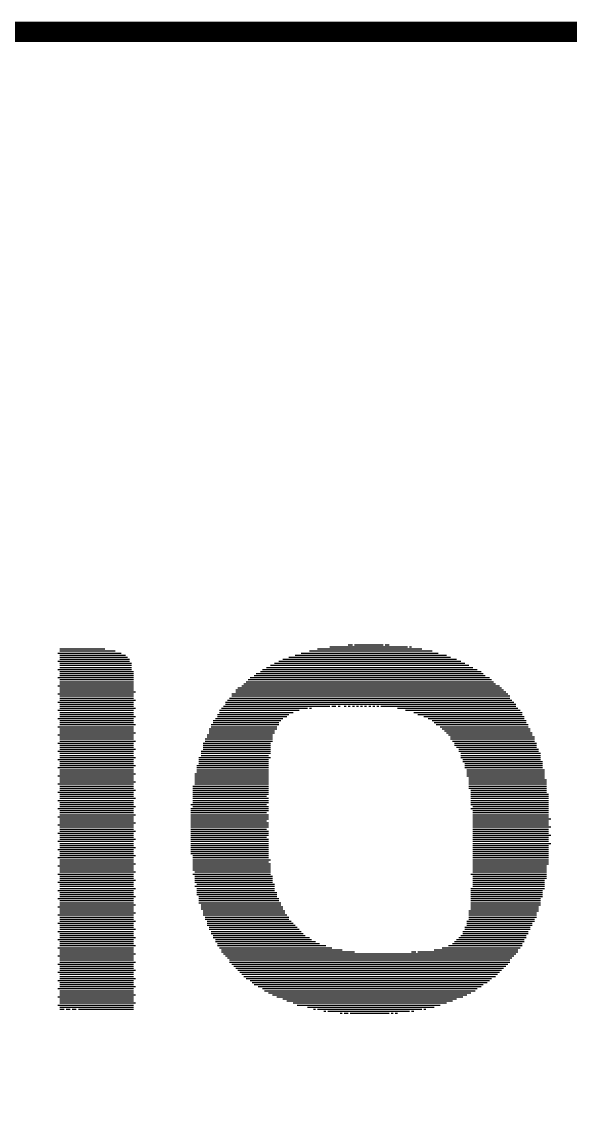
# Model space of a CAD drawing. Extents: x -163 to 81, y -104 to 74.
# Drawn here: x -46.21 to -39.39, y -90.17 to -76.71 of the extents above; entities that cross this region are included whole.
import ezdxf

# ---------------------------------------------------------------- set-up
doc = ezdxf.new("R2010")
doc.units = 0
doc.layers.add('DF_TITLE_BLOCK', color=85, linetype='CONTINUOUS')

msp = doc.modelspace()

# ---------------------------------------------------------------- linework, layer by layer
at = {"layer": 'DF_TITLE_BLOCK', "const_width": 0.254}
msp.add_lwpolyline([(-92.329, -103.505), (47.371, -103.505), (47.371, -76.835), (-92.329, -76.835), (-92.329, -103.505)], dxfattribs=at)
at = {"layer": 'DF_TITLE_BLOCK'}
for points in [[(-45.7327, -84.4931), (-45.1739, -84.4931)], [(-45.7327, -84.5185), (-45.0469, -84.5185)], [(-42.6339, -84.5185), (-41.1099, -84.5185)], [(-42.5323, -84.4931), (-41.2369, -84.4931)], [(-42.3799, -84.4677), (-41.4147, -84.4677)], [(-42.1513, -84.4423), (-42.1005, -84.4423)], [(-42.0751, -84.4423), (-41.7195, -84.4423)], [(-41.6941, -84.4423), (-41.6433, -84.4423)], [(-41.3893, -84.4677), (-41.3639, -84.4677)], [(-45.7581, -84.5439), (-44.9707, -84.5439)], [(-45.7581, -84.6455), (-44.8691, -84.6455)], [(-45.7327, -84.5693), (-44.9199, -84.5693)], [(-45.7327, -84.5947), (-44.8945, -84.5947)], [(-45.7327, -84.6201), (-44.8691, -84.6201)], [(-45.7327, -84.6709), (-44.8437, -84.6709)], [(-43.0657, -84.6709), (-40.7035, -84.6709)], [(-43.0149, -84.6455), (-40.7543, -84.6455)], [(-42.9641, -84.6201), (-40.8051, -84.6201)], [(-42.8879, -84.5947), (-40.8813, -84.5947)], [(-42.8117, -84.5693), (-40.9321, -84.5693)], [(-42.7355, -84.5439), (-41.0337, -84.5439)], [(-45.7581, -84.7471), (-44.8437, -84.7471)], [(-45.7327, -84.6963), (-44.8437, -84.6963)], [(-45.7327, -84.7217), (-44.8437, -84.7217)], [(-45.7327, -84.7725), (-44.8183, -84.7725)], [(-45.7327, -84.7979), (-44.8183, -84.7979)], [(-43.2943, -84.7979), (-40.4749, -84.7979)], [(-43.2435, -84.7725), (-40.5003, -84.7725)], [(-43.2181, -84.7471), (-40.5511, -84.7471)], [(-43.1673, -84.7217), (-40.6019, -84.7217)], [(-43.1165, -84.6963), (-40.6527, -84.6963)], [(-45.7581, -84.8487), (-44.8183, -84.8487)], [(-45.7327, -84.8233), (-44.8183, -84.8233)], [(-45.7327, -84.8741), (-44.8183, -84.8741)], [(-45.7327, -84.8995), (-44.8183, -84.8995)], [(-45.7327, -84.9249), (-44.8183, -84.9249)], [(-43.4467, -84.9249), (-40.3225, -84.9249)], [(-43.4213, -84.8995), (-40.3479, -84.8995)], [(-43.3959, -84.8741), (-40.3733, -84.8741)], [(-43.3705, -84.8487), (-40.3987, -84.8487)], [(-43.3197, -84.8233), (-40.4495, -84.8233)], [(-45.7581, -84.9503), (-44.8183, -84.9503)], [(-45.7581, -85.0519), (-44.8183, -85.0519)], [(-45.7327, -84.9757), (-44.8183, -84.9757)], [(-45.7327, -85.0011), (-44.8183, -85.0011)], [(-45.7327, -85.0265), (-44.7929, -85.0265)], [(-45.7327, -85.0773), (-44.8183, -85.0773)], [(-43.5991, -85.0519), (-40.1701, -85.0519)], [(-43.5991, -85.0773), (-40.1447, -85.0773)], [(-43.5483, -85.0011), (-40.2209, -85.0011)], [(-43.5483, -85.0265), (-40.1955, -85.0265)], [(-43.5229, -84.9757), (-40.2463, -84.9757)], [(-43.4721, -84.9503), (-40.2717, -84.9503)], [(-45.7581, -85.1535), (-44.8183, -85.1535)], [(-45.7327, -85.1027), (-44.8183, -85.1027)], [(-45.7327, -85.1281), (-44.7929, -85.1281)], [(-45.7327, -85.1789), (-44.8183, -85.1789)], [(-45.7327, -85.2043), (-44.8183, -85.2043)], [(-43.7007, -85.2043), (-42.3799, -85.2043)], [(-43.6753, -85.1535), (-40.0939, -85.1535)], [(-43.6753, -85.1789), (-40.0685, -85.1789)], [(-43.6499, -85.1281), (-40.1193, -85.1281)], [(-43.6245, -85.1027), (-40.1447, -85.1027)], [(-42.3545, -85.2043), (-42.3037, -85.2043)], [(-42.2783, -85.2043), (-42.2529, -85.2043)], [(-42.2021, -85.2043), (-42.1767, -85.2043)], [(-42.1513, -85.2043), (-42.1259, -85.2043)], [(-42.1005, -85.2043), (-42.0751, -85.2043)], [(-42.0497, -85.2043), (-42.0243, -85.2043)], [(-41.9989, -85.2043), (-41.9735, -85.2043)], [(-41.9481, -85.2043), (-41.9227, -85.2043)], [(-41.8973, -85.2043), (-41.8719, -85.2043)], [(-41.8465, -85.2043), (-41.8211, -85.2043)], [(-41.7957, -85.2043), (-41.7703, -85.2043)], [(-41.7449, -85.2043), (-40.0685, -85.2043)], [(-45.7581, -85.2551), (-44.8183, -85.2551)], [(-45.7327, -85.2297), (-44.7929, -85.2297)], [(-45.7327, -85.2805), (-44.8183, -85.2805)], [(-45.7327, -85.3059), (-44.8183, -85.3059)], [(-45.7327, -85.3313), (-44.7929, -85.3313)], [(-43.7769, -85.3059), (-42.8879, -85.3059)], [(-43.7769, -85.3313), (-42.9133, -85.3313)], [(-43.7515, -85.2551), (-42.7609, -85.2551)], [(-43.7515, -85.2805), (-42.8371, -85.2805)], [(-43.7261, -85.2297), (-42.6593, -85.2297)], [(-42.6339, -85.2297), (-42.6085, -85.2297)], [(-41.5417, -85.2297), (-40.0431, -85.2297)], [(-41.4401, -85.2551), (-40.0177, -85.2551)], [(-41.3385, -85.2805), (-39.9923, -85.2805)], [(-41.2877, -85.3059), (-39.9923, -85.3059)], [(-41.2115, -85.3313), (-39.9669, -85.3313)], [(-45.7581, -85.3567), (-44.8183, -85.3567)], [(-45.7581, -85.4583), (-44.8183, -85.4583)], [(-45.7327, -85.3821), (-44.8183, -85.3821)], [(-45.7327, -85.4075), (-44.8183, -85.4075)], [(-45.7327, -85.4329), (-44.7929, -85.4329)], [(-45.7327, -85.4837), (-44.8183, -85.4837)], [(-43.8785, -85.4837), (-43.0403, -85.4837)], [(-43.8531, -85.4329), (-43.0149, -85.4329)], [(-43.8531, -85.4583), (-43.0403, -85.4583)], [(-43.8277, -85.3821), (-42.9895, -85.3821)], [(-43.8277, -85.4075), (-43.0149, -85.4075)], [(-43.8023, -85.3567), (-42.9641, -85.3567)], [(-41.1607, -85.3567), (-39.9669, -85.3567)], [(-41.1099, -85.3821), (-39.9415, -85.3821)], [(-41.0845, -85.4075), (-39.9415, -85.4075)], [(-41.0591, -85.4329), (-39.9161, -85.4329)], [(-41.0083, -85.4583), (-39.9161, -85.4583)], [(-40.9829, -85.4837), (-39.8907, -85.4837)], [(-45.7581, -85.5599), (-44.8183, -85.5599)], [(-45.7327, -85.5091), (-44.8183, -85.5091)], [(-45.7327, -85.5345), (-44.7929, -85.5345)], [(-45.7327, -85.5853), (-44.8183, -85.5853)], [(-45.7327, -85.6107), (-44.8183, -85.6107)], [(-43.9293, -85.6107), (-43.0911, -85.6107)], [(-43.9039, -85.5599), (-43.0911, -85.5599)], [(-43.9039, -85.5853), (-43.0911, -85.5853)], [(-43.8785, -85.5091), (-43.0657, -85.5091)], [(-43.8785, -85.5345), (-43.0657, -85.5345)], [(-40.9575, -85.5091), (-39.8907, -85.5091)], [(-40.9321, -85.5345), (-39.8653, -85.5345)], [(-40.9067, -85.5599), (-39.8653, -85.5599)], [(-40.8813, -85.5853), (-39.8399, -85.5853)], [(-40.8813, -85.6107), (-39.8399, -85.6107)], [(-45.7581, -85.6615), (-44.8183, -85.6615)], [(-45.7327, -85.6361), (-44.7929, -85.6361)], [(-45.7327, -85.6869), (-44.8183, -85.6869)], [(-45.7327, -85.7123), (-44.8183, -85.7123)], [(-45.7327, -85.7377), (-44.7929, -85.7377)], [(-43.9547, -85.6615), (-43.1165, -85.6615)], [(-43.9547, -85.6869), (-43.1165, -85.6869)], [(-43.9547, -85.7123), (-43.1165, -85.7123)], [(-43.9547, -85.7377), (-43.1165, -85.7377)], [(-43.9293, -85.6361), (-43.0911, -85.6361)], [(-40.8559, -85.6361), (-39.8399, -85.6361)], [(-40.8305, -85.6615), (-39.8145, -85.6615)], [(-40.8305, -85.6869), (-39.8145, -85.6869)], [(-40.8051, -85.7123), (-39.8145, -85.7123)], [(-40.7797, -85.7377), (-39.7891, -85.7377)], [(-45.7581, -85.7631), (-44.8183, -85.7631)], [(-45.7581, -85.8647), (-44.8183, -85.8647)], [(-45.7327, -85.7885), (-44.8183, -85.7885)], [(-45.7327, -85.8139), (-44.8183, -85.8139)], [(-45.7327, -85.8393), (-44.7929, -85.8393)], [(-44.0055, -85.8393), (-43.1165, -85.8393)], [(-44.0055, -85.8647), (-43.1419, -85.8647)], [(-43.9801, -85.7631), (-43.1165, -85.7631)], [(-43.9801, -85.7885), (-43.1165, -85.7885)], [(-43.9801, -85.8139), (-43.1419, -85.8139)], [(-40.7797, -85.7631), (-39.7891, -85.7631)], [(-40.7543, -85.7885), (-39.7637, -85.7885)], [(-40.7543, -85.8139), (-39.7637, -85.8139)], [(-40.7543, -85.8393), (-39.7637, -85.8393)], [(-40.7289, -85.8647), (-39.7637, -85.8647)], [(-45.7581, -85.9663), (-44.8183, -85.9663)], [(-45.7327, -85.8901), (-44.8183, -85.8901)], [(-45.7327, -85.9155), (-44.8183, -85.9155)], [(-45.7327, -85.9409), (-44.7929, -85.9409)], [(-45.7327, -85.9917), (-44.8183, -85.9917)], [(-45.7327, -86.0171), (-44.8183, -86.0171)], [(-44.0309, -85.9409), (-43.1419, -85.9409)], [(-44.0309, -85.9663), (-43.1419, -85.9663)], [(-44.0309, -85.9917), (-43.1419, -85.9917)], [(-44.0309, -86.0171), (-43.1419, -86.0171)], [(-44.0055, -85.8901), (-43.1419, -85.8901)], [(-44.0055, -85.9155), (-43.1419, -85.9155)], [(-40.7289, -85.8901), (-39.7383, -85.8901)], [(-40.7035, -85.9155), (-39.7383, -85.9155)], [(-40.7035, -85.9409), (-39.7383, -85.9409)], [(-40.7035, -85.9663), (-39.7383, -85.9663)], [(-40.6781, -85.9917), (-39.7129, -85.9917)], [(-40.6781, -86.0171), (-39.7129, -86.0171)], [(-45.7581, -86.0679), (-44.8183, -86.0679)], [(-45.7327, -86.0425), (-44.7929, -86.0425)], [(-45.7327, -86.0933), (-44.8183, -86.0933)], [(-45.7327, -86.1187), (-44.8183, -86.1187)], [(-45.7327, -86.1441), (-44.7929, -86.1441)], [(-44.0563, -86.0425), (-43.1419, -86.0425)], [(-44.0563, -86.0679), (-43.1419, -86.0679)], [(-44.0563, -86.0933), (-43.1419, -86.0933)], [(-44.0563, -86.1187), (-43.1419, -86.1187)], [(-44.0563, -86.1441), (-43.1419, -86.1441)], [(-40.6781, -86.0425), (-39.7129, -86.0425)], [(-40.6781, -86.0679), (-39.7129, -86.0679)], [(-40.6527, -86.0933), (-39.7129, -86.0933)], [(-40.6527, -86.1187), (-39.6875, -86.1187)], [(-40.6527, -86.1441), (-39.6875, -86.1441)], [(-45.7581, -86.1695), (-44.8183, -86.1695)], [(-45.7581, -86.2711), (-44.8183, -86.2711)], [(-45.7327, -86.1949), (-44.8183, -86.1949)], [(-45.7327, -86.2203), (-44.8183, -86.2203)], [(-45.7327, -86.2457), (-44.7929, -86.2457)], [(-44.0817, -86.1949), (-43.1419, -86.1949)], [(-44.0817, -86.2203), (-43.1419, -86.2203)], [(-44.0817, -86.2457), (-43.1419, -86.2457)], [(-44.0817, -86.2711), (-43.1419, -86.2711)], [(-44.0563, -86.1695), (-43.1419, -86.1695)], [(-40.6527, -86.1695), (-39.6875, -86.1695)], [(-40.6527, -86.1949), (-39.6875, -86.1949)], [(-40.6527, -86.2203), (-39.6875, -86.2203)], [(-40.6273, -86.2457), (-39.6875, -86.2457)], [(-40.6273, -86.2711), (-39.6875, -86.2711)], [(-45.7581, -86.3727), (-44.8183, -86.3727)], [(-45.7327, -86.2965), (-44.8183, -86.2965)], [(-45.7327, -86.3219), (-44.8183, -86.3219)], [(-45.7327, -86.3473), (-44.7929, -86.3473)], [(-45.7327, -86.3981), (-44.8183, -86.3981)], [(-45.7327, -86.4235), (-44.8183, -86.4235)], [(-44.1071, -86.4235), (-43.1673, -86.4235)], [(-44.0817, -86.2965), (-43.1419, -86.2965)], [(-44.0817, -86.3219), (-43.1673, -86.3219)], [(-44.0817, -86.3473), (-43.1419, -86.3473)], [(-44.0817, -86.3727), (-43.1419, -86.3727)], [(-44.0817, -86.3981), (-43.1419, -86.3981)], [(-40.6273, -86.2965), (-39.6621, -86.2965)], [(-40.6273, -86.3219), (-39.6621, -86.3219)], [(-40.6273, -86.3473), (-39.6621, -86.3473)], [(-40.6273, -86.3727), (-39.6621, -86.3727)], [(-40.6273, -86.3981), (-39.6621, -86.3981)], [(-40.6273, -86.4235), (-39.6621, -86.4235)], [(-45.7581, -86.4743), (-44.8183, -86.4743)], [(-45.7327, -86.4489), (-44.7929, -86.4489)], [(-45.7327, -86.4997), (-44.8183, -86.4997)], [(-45.7327, -86.5251), (-44.8183, -86.5251)], [(-45.7327, -86.5505), (-44.7929, -86.5505)], [(-44.1071, -86.4743), (-43.1419, -86.4743)], [(-44.1071, -86.4997), (-43.1419, -86.4997)], [(-44.1071, -86.5251), (-43.1673, -86.5251)], [(-44.1071, -86.5505), (-43.1419, -86.5505)], [(-44.0817, -86.4489), (-43.1419, -86.4489)], [(-40.6273, -86.4743), (-39.6621, -86.4743)], [(-40.6019, -86.4489), (-39.6621, -86.4489)], [(-40.6019, -86.4997), (-39.6621, -86.4997)], [(-40.6019, -86.5251), (-39.6621, -86.5251)], [(-40.6019, -86.5505), (-39.6621, -86.5505)], [(-45.7581, -86.5759), (-44.8183, -86.5759)], [(-45.7581, -86.6775), (-44.8183, -86.6775)], [(-45.7327, -86.6013), (-44.8183, -86.6013)], [(-45.7327, -86.6267), (-44.8183, -86.6267)], [(-45.7327, -86.6521), (-44.7929, -86.6521)], [(-44.1071, -86.5759), (-43.1419, -86.5759)], [(-44.1071, -86.6013), (-43.1419, -86.6013)], [(-44.1071, -86.6267), (-43.1673, -86.6267)], [(-44.1071, -86.6521), (-43.1419, -86.6521)], [(-44.1071, -86.6775), (-43.1419, -86.6775)], [(-40.6019, -86.5759), (-39.6621, -86.5759)], [(-40.6019, -86.6013), (-39.6367, -86.6013)], [(-40.6019, -86.6267), (-39.6621, -86.6267)], [(-40.6019, -86.6521), (-39.6621, -86.6521)], [(-40.6019, -86.6775), (-39.6621, -86.6775)], [(-45.7581, -86.7791), (-44.8183, -86.7791)], [(-45.7327, -86.7029), (-44.8183, -86.7029)], [(-45.7327, -86.7283), (-44.8183, -86.7283)], [(-45.7327, -86.7537), (-44.7929, -86.7537)], [(-45.7327, -86.8045), (-44.8183, -86.8045)], [(-45.7327, -86.8299), (-44.8183, -86.8299)], [(-44.1071, -86.7029), (-43.1419, -86.7029)], [(-44.1071, -86.7283), (-43.1673, -86.7283)], [(-44.1071, -86.7537), (-43.1419, -86.7537)], [(-44.1071, -86.7791), (-43.1419, -86.7791)], [(-44.1071, -86.8045), (-43.1419, -86.8045)], [(-44.1071, -86.8299), (-43.1673, -86.8299)], [(-40.6019, -86.7029), (-39.6367, -86.7029)], [(-40.6019, -86.7283), (-39.6621, -86.7283)], [(-40.6019, -86.7537), (-39.6621, -86.7537)], [(-40.6019, -86.7791), (-39.6621, -86.7791)], [(-40.6019, -86.8045), (-39.6367, -86.8045)], [(-40.6019, -86.8299), (-39.6621, -86.8299)], [(-45.7581, -86.8807), (-44.8183, -86.8807)], [(-45.7327, -86.8553), (-44.7929, -86.8553)], [(-45.7327, -86.9061), (-44.8183, -86.9061)], [(-45.7327, -86.9315), (-44.8183, -86.9315)], [(-45.7327, -86.9569), (-44.7929, -86.9569)], [(-44.1071, -86.8553), (-43.1419, -86.8553)], [(-44.1071, -86.8807), (-43.1419, -86.8807)], [(-44.1071, -86.9061), (-43.1419, -86.9061)], [(-44.1071, -86.9315), (-43.1419, -86.9315)], [(-44.1071, -86.9569), (-43.1419, -86.9569)], [(-40.6019, -86.8553), (-39.6621, -86.8553)], [(-40.6019, -86.8807), (-39.6621, -86.8807)], [(-40.6019, -86.9061), (-39.6367, -86.9061)], [(-40.6019, -86.9315), (-39.6621, -86.9315)], [(-40.6019, -86.9569), (-39.6621, -86.9569)], [(-45.7581, -86.9823), (-44.8183, -86.9823)], [(-45.7581, -87.0839), (-44.8183, -87.0839)], [(-45.7327, -87.0077), (-44.8183, -87.0077)], [(-45.7327, -87.0331), (-44.8183, -87.0331)], [(-45.7327, -87.0585), (-44.7929, -87.0585)], [(-44.1071, -86.9823), (-43.1419, -86.9823)], [(-44.1071, -87.0077), (-43.1419, -87.0077)], [(-44.1071, -87.0331), (-43.1419, -87.0331)], [(-44.0817, -87.0585), (-43.1419, -87.0585)], [(-44.0817, -87.0839), (-43.1419, -87.0839)], [(-40.6019, -86.9823), (-39.6621, -86.9823)], [(-40.6019, -87.0077), (-39.6621, -87.0077)], [(-40.6019, -87.0331), (-39.6621, -87.0331)], [(-40.6019, -87.0585), (-39.6621, -87.0585)], [(-40.6019, -87.0839), (-39.6621, -87.0839)], [(-45.7581, -87.1855), (-44.8183, -87.1855)], [(-45.7327, -87.1093), (-44.8183, -87.1093)], [(-45.7327, -87.1347), (-44.8183, -87.1347)], [(-45.7327, -87.1601), (-44.7929, -87.1601)], [(-45.7327, -87.2109), (-44.8183, -87.2109)], [(-44.0817, -87.1093), (-43.1165, -87.1093)], [(-44.0817, -87.1347), (-43.1419, -87.1347)], [(-44.0817, -87.1601), (-43.1165, -87.1601)], [(-44.0817, -87.1855), (-43.1165, -87.1855)], [(-44.0817, -87.2109), (-43.1165, -87.2109)], [(-40.6019, -87.1093), (-39.6621, -87.1093)], [(-40.6019, -87.1347), (-39.6621, -87.1347)], [(-40.6019, -87.1601), (-39.6621, -87.1601)], [(-40.6019, -87.1855), (-39.6875, -87.1855)], [(-40.6019, -87.2109), (-39.6875, -87.2109)], [(-45.7581, -87.2871), (-44.8183, -87.2871)], [(-45.7327, -87.2363), (-44.8183, -87.2363)], [(-45.7327, -87.2617), (-44.7929, -87.2617)], [(-45.7327, -87.3125), (-44.8183, -87.3125)], [(-45.7327, -87.3379), (-44.8183, -87.3379)], [(-45.7327, -87.3633), (-44.7929, -87.3633)], [(-44.0817, -87.2363), (-43.1165, -87.2363)], [(-44.0817, -87.2871), (-43.1165, -87.2871)], [(-44.0563, -87.2617), (-43.1165, -87.2617)], [(-44.0563, -87.3125), (-43.0911, -87.3125)], [(-44.0563, -87.3379), (-43.0911, -87.3379)], [(-44.0563, -87.3633), (-43.0911, -87.3633)], [(-40.6273, -87.2871), (-39.6875, -87.2871)], [(-40.6019, -87.2363), (-39.6875, -87.2363)], [(-40.6019, -87.2617), (-39.6875, -87.2617)], [(-40.6019, -87.3125), (-39.6875, -87.3125)], [(-40.6019, -87.3379), (-39.6875, -87.3379)], [(-40.6019, -87.3633), (-39.7129, -87.3633)], [(-45.7581, -87.3887), (-44.8183, -87.3887)], [(-45.7581, -87.4903), (-44.8183, -87.4903)], [(-45.7327, -87.4141), (-44.8183, -87.4141)], [(-45.7327, -87.4395), (-44.8183, -87.4395)], [(-45.7327, -87.4649), (-44.7929, -87.4649)], [(-44.0563, -87.3887), (-43.0911, -87.3887)], [(-44.0563, -87.4395), (-43.0657, -87.4395)], [(-44.0309, -87.4141), (-43.0657, -87.4141)], [(-44.0309, -87.4649), (-43.0657, -87.4649)], [(-44.0309, -87.4903), (-43.0657, -87.4903)], [(-40.6273, -87.4649), (-39.7129, -87.4649)], [(-40.6273, -87.4903), (-39.7383, -87.4903)], [(-40.6019, -87.3887), (-39.7129, -87.3887)], [(-40.6019, -87.4141), (-39.7129, -87.4141)], [(-40.6019, -87.4395), (-39.7129, -87.4395)], [(-45.7581, -87.5919), (-44.8183, -87.5919)], [(-45.7327, -87.5157), (-44.8183, -87.5157)], [(-45.7327, -87.5411), (-44.8183, -87.5411)], [(-45.7327, -87.5665), (-44.7929, -87.5665)], [(-45.7327, -87.6173), (-44.8183, -87.6173)], [(-44.0309, -87.5157), (-43.0403, -87.5157)], [(-44.0309, -87.5411), (-43.0403, -87.5411)], [(-44.0055, -87.5665), (-43.0403, -87.5665)], [(-44.0055, -87.5919), (-43.0149, -87.5919)], [(-44.0055, -87.6173), (-43.0149, -87.6173)], [(-40.6273, -87.5157), (-39.7383, -87.5157)], [(-40.6273, -87.5411), (-39.7383, -87.5411)], [(-40.6273, -87.5665), (-39.7383, -87.5665)], [(-40.6273, -87.5919), (-39.7637, -87.5919)], [(-40.6273, -87.6173), (-39.7637, -87.6173)], [(-45.7581, -87.6935), (-44.8183, -87.6935)], [(-45.7327, -87.6427), (-44.8183, -87.6427)], [(-45.7327, -87.6681), (-44.7929, -87.6681)], [(-45.7327, -87.7189), (-44.8183, -87.7189)], [(-45.7327, -87.7443), (-44.8183, -87.7443)], [(-45.7327, -87.7697), (-44.7929, -87.7697)], [(-44.0055, -87.6427), (-42.9895, -87.6427)], [(-43.9801, -87.6681), (-42.9895, -87.6681)], [(-43.9801, -87.6935), (-42.9641, -87.6935)], [(-43.9801, -87.7189), (-42.9641, -87.7189)], [(-43.9547, -87.7443), (-42.9387, -87.7443)], [(-43.9547, -87.7697), (-42.9387, -87.7697)], [(-40.6527, -87.7443), (-39.7891, -87.7443)], [(-40.6527, -87.7697), (-39.8145, -87.7697)], [(-40.6273, -87.6427), (-39.7637, -87.6427)], [(-40.6273, -87.6681), (-39.7637, -87.6681)], [(-40.6273, -87.6935), (-39.7891, -87.6935)], [(-40.6273, -87.7189), (-39.7891, -87.7189)], [(-45.7581, -87.7951), (-44.8183, -87.7951)], [(-45.7581, -87.8967), (-44.8183, -87.8967)], [(-45.7327, -87.8205), (-44.8183, -87.8205)], [(-45.7327, -87.8459), (-44.8183, -87.8459)], [(-45.7327, -87.8713), (-44.7929, -87.8713)], [(-43.9547, -87.7951), (-42.9133, -87.7951)], [(-43.9293, -87.8205), (-42.8879, -87.8205)], [(-43.9293, -87.8459), (-42.8879, -87.8459)], [(-43.9039, -87.8713), (-42.8625, -87.8713)], [(-43.9039, -87.8967), (-42.8371, -87.8967)], [(-40.6781, -87.8713), (-39.8399, -87.8713)], [(-40.6781, -87.8967), (-39.8653, -87.8967)], [(-40.6527, -87.7951), (-39.8145, -87.7951)], [(-40.6527, -87.8205), (-39.8145, -87.8205)], [(-40.6527, -87.8459), (-39.8399, -87.8459)], [(-45.7581, -87.9983), (-44.8183, -87.9983)], [(-45.7327, -87.9221), (-44.8183, -87.9221)], [(-45.7327, -87.9475), (-44.8183, -87.9475)], [(-45.7327, -87.9729), (-44.7929, -87.9729)], [(-45.7327, -88.0237), (-44.8183, -88.0237)], [(-43.9039, -87.9221), (-42.8117, -87.9221)], [(-43.8785, -87.9475), (-42.7863, -87.9475)], [(-43.8785, -87.9729), (-42.7609, -87.9729)], [(-43.8531, -87.9983), (-42.7355, -87.9983)], [(-43.8531, -88.0237), (-42.7101, -88.0237)], [(-40.7289, -87.9983), (-39.9161, -87.9983)], [(-40.7289, -88.0237), (-39.9161, -88.0237)], [(-40.7035, -87.9475), (-39.8907, -87.9475)], [(-40.7035, -87.9729), (-39.8907, -87.9729)], [(-40.6781, -87.9221), (-39.8653, -87.9221)], [(-45.7581, -88.0999), (-44.8183, -88.0999)], [(-45.7327, -88.0491), (-44.8183, -88.0491)], [(-45.7327, -88.0745), (-44.7929, -88.0745)], [(-45.7327, -88.1253), (-44.8183, -88.1253)], [(-45.7327, -88.1507), (-44.8183, -88.1507)], [(-45.7327, -88.1761), (-44.7929, -88.1761)], [(-43.8277, -88.0491), (-42.6847, -88.0491)], [(-43.8277, -88.0745), (-42.6339, -88.0745)], [(-43.8023, -88.0999), (-42.6085, -88.0999)], [(-43.8023, -88.1253), (-42.5577, -88.1253)], [(-43.7769, -88.1507), (-42.5069, -88.1507)], [(-43.7769, -88.1761), (-42.4307, -88.1761)], [(-40.9067, -88.1761), (-39.9923, -88.1761)], [(-40.8559, -88.1507), (-39.9923, -88.1507)], [(-40.8305, -88.1253), (-39.9669, -88.1253)], [(-40.8051, -88.0999), (-39.9669, -88.0999)], [(-40.7797, -88.0745), (-39.9415, -88.0745)], [(-40.7543, -88.0491), (-39.9415, -88.0491)], [(-45.7581, -88.2015), (-44.8183, -88.2015)], [(-45.7581, -88.3031), (-44.8183, -88.3031)], [(-45.7327, -88.2269), (-44.8183, -88.2269)], [(-45.7327, -88.2523), (-44.8183, -88.2523)], [(-45.7327, -88.2777), (-44.7929, -88.2777)], [(-43.7515, -88.2015), (-42.3545, -88.2015)], [(-43.7261, -88.2269), (-42.2275, -88.2269)], [(-43.7261, -88.2523), (-42.0751, -88.2523)], [(-43.7007, -88.2777), (-40.0685, -88.2777)], [(-43.6753, -88.3031), (-40.0939, -88.3031)], [(-41.3639, -88.2523), (-41.3131, -88.2523)], [(-41.2877, -88.2523), (-40.0431, -88.2523)], [(-41.0845, -88.2269), (-40.0431, -88.2269)], [(-40.9829, -88.2015), (-40.0177, -88.2015)], [(-45.7581, -88.4047), (-44.8183, -88.4047)], [(-45.7327, -88.3285), (-44.8183, -88.3285)], [(-45.7327, -88.3539), (-44.8183, -88.3539)], [(-45.7327, -88.3793), (-44.7929, -88.3793)], [(-45.7327, -88.4301), (-44.8183, -88.4301)], [(-43.6499, -88.3285), (-40.1193, -88.3285)], [(-43.6245, -88.3539), (-40.1447, -88.3539)], [(-43.6245, -88.3793), (-40.1447, -88.3793)], [(-43.5991, -88.4047), (-40.1701, -88.4047)], [(-43.5737, -88.4301), (-40.1955, -88.4301)], [(-45.7581, -88.5063), (-44.8183, -88.5063)], [(-45.7327, -88.4555), (-44.8183, -88.4555)], [(-45.7327, -88.4809), (-44.7929, -88.4809)], [(-45.7327, -88.5317), (-44.8183, -88.5317)], [(-45.7327, -88.5571), (-44.8183, -88.5571)], [(-43.5483, -88.4555), (-40.2209, -88.4555)], [(-43.5229, -88.4809), (-40.2463, -88.4809)], [(-43.4975, -88.5063), (-40.2717, -88.5063)], [(-43.4721, -88.5317), (-40.2971, -88.5317)], [(-43.4467, -88.5571), (-40.3225, -88.5571)], [(-45.7581, -88.6079), (-44.8183, -88.6079)], [(-45.7581, -88.7095), (-44.8183, -88.7095)], [(-45.7327, -88.5825), (-44.7929, -88.5825)], [(-45.7327, -88.6333), (-44.8183, -88.6333)], [(-45.7327, -88.6587), (-44.8183, -88.6587)], [(-45.7327, -88.6841), (-44.7929, -88.6841)], [(-43.4213, -88.5825), (-40.3733, -88.5825)], [(-43.3705, -88.6079), (-40.3987, -88.6079)], [(-43.3451, -88.6333), (-40.4241, -88.6333)], [(-43.3197, -88.6587), (-40.4749, -88.6587)], [(-43.2689, -88.6841), (-40.5003, -88.6841)], [(-43.2181, -88.7095), (-40.5511, -88.7095)], [(-45.7581, -88.8111), (-44.8183, -88.8111)], [(-45.7327, -88.7349), (-44.8183, -88.7349)], [(-45.7327, -88.7603), (-44.8183, -88.7603)], [(-45.7327, -88.7857), (-44.7929, -88.7857)], [(-45.7327, -88.8365), (-44.8183, -88.8365)], [(-43.1927, -88.7349), (-40.5765, -88.7349)], [(-43.1419, -88.7603), (-40.6273, -88.7603)], [(-43.0911, -88.7857), (-40.6781, -88.7857)], [(-43.0403, -88.8111), (-40.7289, -88.8111)], [(-42.9641, -88.8365), (-40.8051, -88.8365)], [(-45.7581, -88.9127), (-44.8183, -88.9127)], [(-45.7327, -88.8619), (-44.8183, -88.8619)], [(-45.7327, -88.8873), (-44.7929, -88.8873)], [(-45.7327, -88.9381), (-44.8183, -88.9381)], [(-45.7327, -88.9635), (-45.6819, -88.9635)], [(-45.6565, -88.9635), (-45.6057, -88.9635)], [(-45.5803, -88.9635), (-45.5295, -88.9635)], [(-45.5041, -88.9635), (-44.8183, -88.9635)], [(-42.9133, -88.8619), (-40.8559, -88.8619)], [(-42.8371, -88.8873), (-40.9321, -88.8873)], [(-42.7863, -88.9127), (-41.0083, -88.9127)], [(-42.6593, -88.9381), (-41.0845, -88.9381)], [(-42.5831, -88.9635), (-42.5577, -88.9635)], [(-42.5323, -88.9635), (-41.2369, -88.9635)], [(-41.2115, -88.9635), (-41.1861, -88.9635)], [(-42.4561, -88.9889), (-42.4307, -88.9889)], [(-42.4053, -88.9889), (-41.3893, -88.9889)], [(-42.2529, -89.0143), (-42.2275, -89.0143)], [(-42.2021, -89.0143), (-42.1513, -89.0143)], [(-42.1259, -89.0143), (-41.6433, -89.0143)], [(-41.6179, -89.0143), (-41.5925, -89.0143)], [(-41.5671, -89.0143), (-41.5417, -89.0143)], [(-41.3639, -88.9889), (-41.3385, -88.9889)]]:
    msp.add_lwpolyline(points, dxfattribs=at)

doc.saveas('drawing.dxf')
